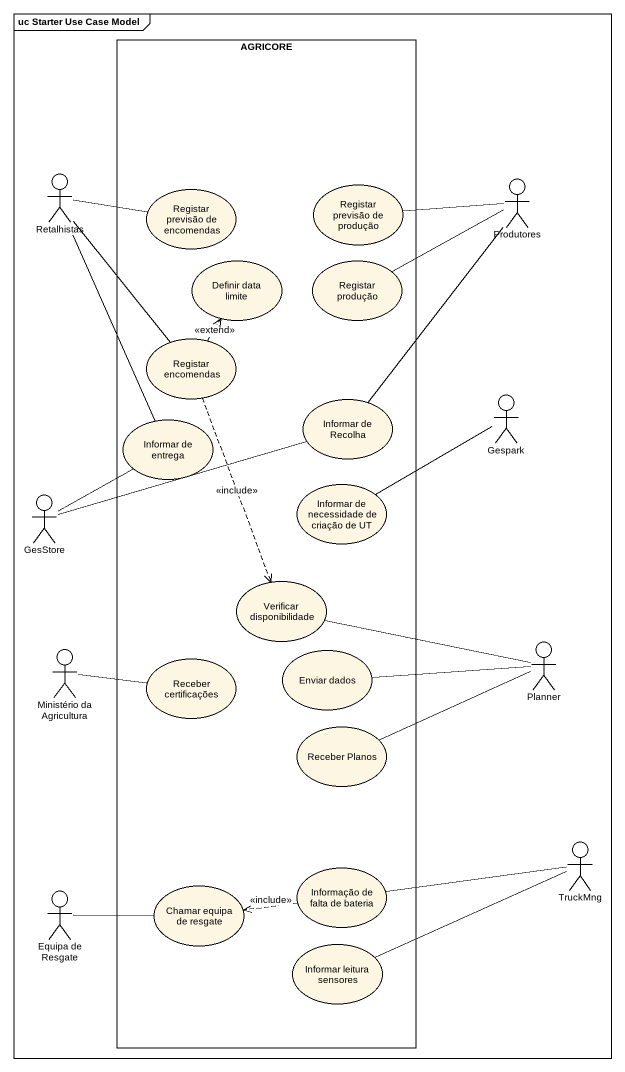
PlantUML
@startuml
mainframe uc Starter Use Case Model
rectangle AGRICORE {
  usecase "Registar previsão de encomendas" as Registar_previsão_de
  usecase "Registar previsão de produção" as Registar_previsão_de_2
  usecase "Definir data limite" as Definir_data_limite
  usecase "Registar produção" as Registar_produção
  usecase "Registar encomendas" as Registar_encomendas
  usecase "Informar de entrega" as Informar_de_entrega
  usecase "Informar de Recolha" as Informar_de_Recolha
  usecase "Informar de necessidade de criação de UT" as Informar_de_necessidade_de
  usecase "Verificar disponibilidade" as Verificar_disponibilidade
  usecase "Enviar dados" as Enviar_dados
  usecase "Receber certificações" as Receber_certificações
  usecase "Receber Planos" as Receber_Planos
  usecase "Chamar equipa de resgate" as Chamar_equipa_de_resgate
  usecase "Informação de falta de bateria" as Informação_de_falta_de
  usecase "Informar leitura sensores" as Informar_leitura_sensores
}
actor Retalhistas
actor Produtores
actor Gespark
actor GesStore
actor "Ministério da Agricultura" as Ministério_da_Agricultura
actor Planner
actor TruckMng
actor "Equipa de Resgate" as Equipa_de_Resgate
Retalhistas -right- Registar_previsão_de
Retalhistas -- Registar_encomendas
Produtores -left- Registar_previsão_de_2
Produtores -left- Registar_produção
Registar_encomendas .up.> Definir_data_limite : <<extend>>
Registar_encomendas ..> Verificar_disponibilidade : <<include>>
Informar_de_entrega -up- Retalhistas
Informar_de_Recolha -up- Produtores
GesStore -up- Informar_de_entrega
GesStore -right- Informar_de_Recolha
Informar_de_necessidade_de -right- Gespark
Verificar_disponibilidade -right- Planner
Enviar_dados -right- Planner
Receber_certificações -left- Ministério_da_Agricultura
Receber_Planos -right- Planner
TruckMng -left- Informação_de_falta_de
TruckMng -left- Informar_leitura_sensores
Informação_de_falta_de .left.> Chamar_equipa_de_resgate : <<include>>
Equipa_de_Resgate -right- Chamar_equipa_de_resgate
@enduml
